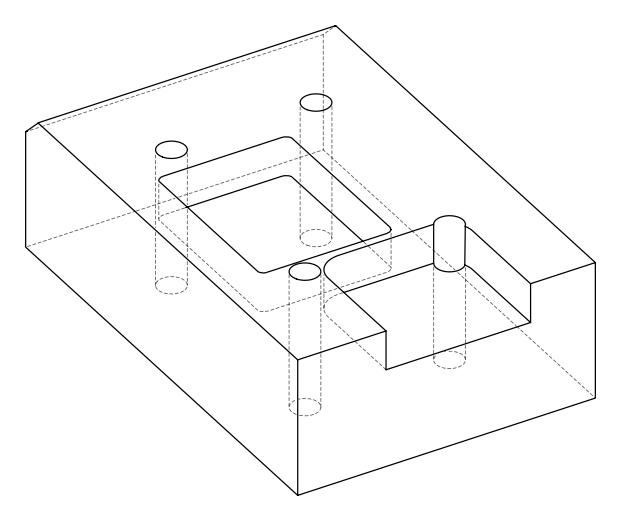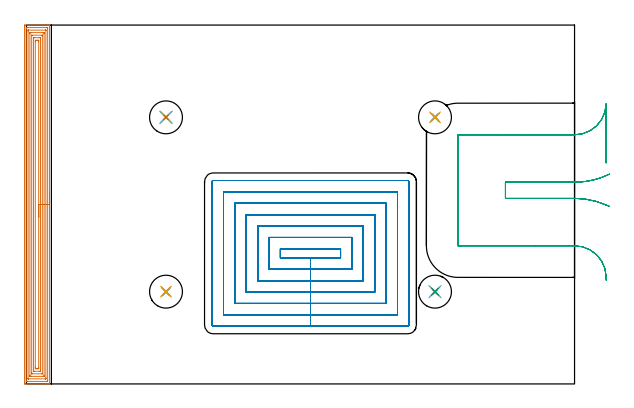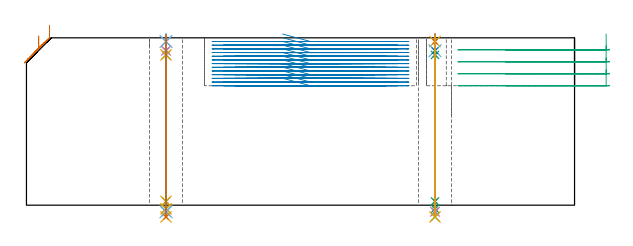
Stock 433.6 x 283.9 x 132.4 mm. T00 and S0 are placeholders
(PLAN: 23 operations, 19 tool changes, 91.2 min)
(1 AREA_MILL | FG_CHAMFER_SURFACE | UGT0205_001 | 16.29 min | 55085 mm3)
(2 MILL_RECTANGULAR_POCKET | POCKET_RECTANGULAR_STRAIGHT | NXT0201_011 | Follow Part, ap 3, ae 75% | 61.91 min | 806582 mm3)
(3 MILL_RECTANGULAR_SLOT | SLOT_RECTANGULAR | UGT0201_020 | Follow Part, ap 12.5, ae 75% | 5.66 min | 601914 mm3)
(4 SPOT_DRILL | STEP1HOLE | NXT0321_9005460120000 | 0.05 min | 127 mm3)
(5 SPOT_DRILL_1 | STEP1HOLE_1 | NXT0321_9005460120000 | 0.05 min | 185 mm3)
(6 SPOT_DRILL_2 | STEP1HOLE_2 | NXT0321_9005460120000 | 0.05 min | 170 mm3)
(7 SPOT_DRILL_3 | STEP1HOLE_3 | NXT0321_9005460120000 | 0.05 min | 42 mm3)
(8 DRILL_BLIND_HOLE_INTO_CENTER | STEP1HOLE | NXT0301_039 | 0.05 min | 249 mm3)
(9 GUN_DRILL_THROUGH_HOLE | STEP1HOLE | UGT0307_002 | 0.6 min | 3458 mm3)
(10 SPADE_DRILL_TO_ENLARGE_THROUGH_HOLE | STEP1HOLE | UGT0306_007 | 0.56 min | 24429 mm3)
(11 DRILL_TO_ENLARGE_THROUGH_HOLE | STEP1HOLE | UGT0301_387 | 0.58 min | 41951 mm3)
(12 DRILL_BLIND_HOLE_INTO_CENTER_1 | STEP1HOLE_1 | NXT0301_039 | 0.05 min | 238 mm3)
(13 GUN_DRILL_THROUGH_HOLE_1 | STEP1HOLE_1 | UGT0307_002 | 0.6 min | 3432 mm3)
(14 SPADE_DRILL_TO_ENLARGE_THROUGH_HOLE_1 | STEP1HOLE_1 | UGT0306_007 | 0.56 min | 24418 mm3)
(15 DRILL_TO_ENLARGE_THROUGH_HOLE_1 | STEP1HOLE_1 | UGT0301_387 | 0.58 min | 42013 mm3)
(16 DRILL_BLIND_HOLE_INTO_CENTER_2 | STEP1HOLE_2 | NXT0301_039 | 0.05 min | 211 mm3)
(17 GUN_DRILL_THROUGH_HOLE_2 | STEP1HOLE_2 | UGT0307_002 | 0.6 min | 3387 mm3)
(18 SPADE_DRILL_TO_ENLARGE_THROUGH_HOLE_2 | STEP1HOLE_2 | UGT0306_007 | 0.56 min | 24411 mm3)
(19 DRILL_TO_ENLARGE_THROUGH_HOLE_2 | STEP1HOLE_2 | UGT0301_387 | 0.58 min | 41949 mm3)
(20 DRILL_BLIND_HOLE_INTO_CENTER_3 | STEP1HOLE_3 | NXT0301_039 | 0.05 min | 18 mm3)
(21 GUN_DRILL_THROUGH_HOLE_3 | STEP1HOLE_3 | UGT0307_002 | 0.6 min | 2700 mm3)
(22 SPADE_DRILL_TO_ENLARGE_THROUGH_HOLE_3 | STEP1HOLE_3 | UGT0306_007 | 0.56 min | 20393 mm3)
(23 DRILL_TO_ENLARGE_THROUGH_HOLE_3 | STEP1HOLE_3 | UGT0301_387 | 0.58 min | 36055 mm3)
(TOOL UGT0205_001 | Chamfer Mill 20 x 3 x 45 deg. | D20 FL50 Z2)
(TOOL NXT0201_011 | ENDMILL 12mm [2P460-1200-NA 1630] | D12 FL38 Z6)
(TOOL UGT0201_020 | End mill 50 mm | D50 FL50 Z4)
(TOOL NXT0321_9005460120000 | NC Spot Drill, 142deg, 12mm, Carbide, Uncoated | D12 PA142 FL30 Z2)
(TOOL NXT0301_039 | Carbide Drill 6.8mm [860.1-0680-034A1-MM 2214] | D6.8 PA140 FL53 Z2)
(TOOL UGT0307_002 | Gun Drill 6 mm | D6 PA130 FL24 Z1)
(TOOL UGT0306_007 | Spade Drill 16.5mm | D16.5 PA132 FL10 Z2)
(TOOL UGT0301_387 | Twist Drill 26 mm | D26 PA118 FL165 Z2)
(OP 1 AREA_MILL)
G17 G21 G94 G90
T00 M6
G54
G17 G0 G90 X18.2 Y151.95 S1061 M3
G43 Z142.4 H0
G94 G1 Y151.912 Z141.528 F250.
Y151.798 Z140.664
Y151.609 Z139.812
Y151.347 Z138.98
Y151.013 Z138.174
Y150.61 Z137.4
Y150.142 Z136.664
Y149.61 Z135.972
Y149.021 Z135.329
Y148.378 Z134.74
Y147.686 Z134.208
Y146.95 Z133.74
Y146.176 Z133.337
Y145.37 Z133.003
Y144.538 Z132.741
Y143.686 Z132.552
Y142.822 Z132.438
Y141.95 Z132.4
Y0.186
X18.197 Y0.01 Z132.388
X18.164 Y0.007 Z132.356
X17.757 Y0. Z131.957
X17.516 Z131.716
X16.779 Z130.975
X15.524 Z129.721
X14.117 Z128.313
X-0.967 Y0.001 Z113.231
X-1.188 Y0.003 Z113.01
X-1.492 Y0.008 Z112.706
X-1.495 Y0.101 Z112.703
X-1.499 Y0.633 Z112.701
X-1.5 Y1.17 Z112.7
Y282.91
X-1.499 Y283.267 Z112.701
X-1.495 Y283.799 Z112.703
X-1.492 Y283.892 Z112.706
X-0.967 Y283.9 Z113.231
X14.377 Z128.573
X16.779 Z130.975
X17.516 Z131.716
X17.757 Z131.957
X18.164 Y283.893 Z132.356
X18.197 Y283.89 Z132.388
X18.2 Y283.714 Z132.4
Y141.95
X16.786 Z130.986
Y2.422
X16.779 Y2.01 Z130.979
X16.309 Y2.001 Z130.509
X0.808 Y2. Z115.008
X0.338 Y2.001 Z114.538
X-0.079 Y2.01 Z114.121
X-0.086 Y2.422 Z114.114
Y2.428
Y281.478
X-0.079 Y281.89 Z114.121
X0.391 Y281.899 Z114.591
X15.892 Y281.9 Z130.092
X16.362 Y281.899 Z130.562
X16.779 Y281.89 Z130.979
X16.786 Y281.472 Z130.986
Y141.95
X15.372 Z129.572
X15.371 Y4.736 Z129.571
X15.369 Y4.21 Z129.569
X15.366 Y4.027 Z129.566
X15.365 Y4.012 Z129.565
X15.338 Y4.008 Z129.538
X15.283 Y4.003 Z129.483
X15.213 Y4. Z129.413
X1.695 Y4.001 Z115.895
X1.486 Y4.004 Z115.686
X1.348 Y4.009 Z115.548
X1.334 Y4.012 Z115.534
X1.332 Y4.018 Z115.532
X1.33 Y4.043 Z115.53
X1.329 Y4.087 Z115.529
X1.328 Y4.21 Z115.528
X1.329 Y279.164 Z115.529
X1.331 Y279.689 Z115.531
X1.334 Y279.873 Z115.534
X1.335 Y279.888 Z115.535
X1.362 Y279.892 Z115.562
X1.417 Y279.897 Z115.617
X1.487 Y279.9 Z115.687
X15.005 Y279.899 Z129.205
X15.214 Y279.896 Z129.414
X15.352 Y279.891 Z129.552
X15.366 Y279.888 Z129.566
X15.368 Y279.881 Z129.568
X15.37 Y279.857 Z129.57
X15.371 Y279.813 Z129.571
Y279.689
X15.372 Y141.95 Z129.572
X13.957 Z128.157
Y6.894
X13.953 Y6.165 Z128.153
X13.95 Y6.057 Z128.15
X13.945 Y6.01 Z128.145
X13.895 Y6.008 Z128.095
X13.673 Y6.004 Z127.873
X13.23 Y6. Z127.43
X3.47 Z117.67
X3.026 Y6.004 Z117.226
X2.805 Y6.008 Z117.005
X2.755 Y6.01 Z116.955
X2.75 Y6.045 Z116.95
X2.748 Y6.112 Z116.948
X2.743 Y6.732 Z116.943
Y6.894
Y277.006
X2.747 Y277.735 Z116.947
X2.75 Y277.843 Z116.95
X2.755 Y277.89 Z116.955
X2.805 Y277.892 Z117.005
X3.027 Y277.896 Z117.227
X3.47 Y277.9 Z117.67
X13.23 Z127.43
X13.674 Y277.896 Z127.874
X13.895 Y277.892 Z128.095
X13.945 Y277.89 Z128.145
X13.95 Y277.855 Z128.15
X13.952 Y277.788 Z128.152
X13.957 Y277.168 Z128.157
Y277.006
Y141.95
X12.543 Z126.743
Y8.279
X12.542 Y8.144 Z126.742
X12.538 Y8.037 Z126.738
X12.536 Y8.01 Z126.736
X12.532 Y8.007 Z126.732
X12.512 Y8.004 Z126.712
X12.343 Y8.001 Z126.543
X4.26 Y8. Z118.46
X4.201 Y8.002 Z118.401
X4.169 Y8.006 Z118.369
X4.165 Y8.008 Z118.365
X4.162 Y8.024 Z118.362
X4.16 Y8.077 Z118.36
X4.157 Y8.481 Z118.357
Y8.683
Y275.621
X4.158 Y275.756 Z118.358
X4.162 Y275.863 Z118.362
X4.164 Y275.89 Z118.364
X4.168 Y275.893 Z118.368
X4.188 Y275.896 Z118.388
X4.357 Y275.899 Z118.557
X12.44 Z126.64
X12.499 Y275.898 Z126.699
X12.531 Y275.894 Z126.731
X12.535 Y275.892 Z126.735
X12.538 Y275.876 Z126.738
X12.54 Y275.823 Z126.74
X12.543 Y275.419 Z126.743
Y275.217
Y141.95
X11.129 Z125.329
X11.128 Y10.471 Z125.328
X11.127 Y10.189 Z125.327
X11.124 Y10.048 Z125.324
X11.122 Y10.02 Z125.322
X11.101 Y10.01 Z125.301
X11.032 Y10.004 Z125.232
X10.568 Y10.001 Z124.768
X10.149 Y10. Z124.349
X6.599 Z120.799
X6.132 Z120.332
X5.71 Y10.002 Z119.91
X5.586 Y10.01 Z119.786
X5.578 Y10.012 Z119.778
X5.575 Y10.024 Z119.775
X5.573 Y10.063 Z119.773
X5.571 Y10.142 Z119.771
X5.572 Y273.429 Z119.772
X5.574 Y273.711 Z119.774
X5.576 Y273.852 Z119.776
X5.578 Y273.88 Z119.778
X5.599 Y273.89 Z119.799
X5.668 Y273.896 Z119.868
X6.132 Y273.899 Z120.332
X6.551 Y273.9 Z120.751
X10.101 Z124.301
X10.568 Z124.768
X10.99 Y273.898 Z125.19
X11.114 Y273.89 Z125.314
X11.122 Y273.888 Z125.322
X11.125 Y273.876 Z125.325
X11.127 Y273.837 Z125.327
X11.129 Y273.758 Z125.329
Y141.95
X9.715 Z123.915
Y13.121
X9.712 Y12.26 Z123.912
X9.71 Y12.231 Z123.91
X9.681 Y12.01 Z123.881
X9.05 Y12.002 Z123.25
X7.906 Y12.001 Z122.106
X7.274 Y12.004 Z121.474
X7.019 Y12.01 Z121.219
X6.99 Y12.26 Z121.19
X6.988 Y12.292 Z121.188
X6.985 Y13.189 Z121.185
Y270.779
X6.988 Y271.64 Z121.188
X6.99 Y271.669 Z121.19
X7.019 Y271.89 Z121.219
X7.65 Y271.898 Z121.85
X8.794 Y271.899 Z122.994
X9.426 Y271.896 Z123.626
X9.681 Y271.89 Z123.881
X9.71 Y271.64 Z123.91
X9.712 Y271.608 Z123.912
X9.715 Y270.745 Z123.915
Y141.95
Y141.078 Z123.953
Y140.214 Z124.067
Y139.362 Z124.255
Y138.53 Z124.518
Y137.724 Z124.852
Y136.95 Z125.254
Y136.214 Z125.723
Y135.522 Z126.254
Y134.879 Z126.844
Y134.29 Z127.487
Y133.758 Z128.179
Y133.29 Z128.915
Y132.887 Z129.688
Y132.553 Z130.494
Y132.291 Z131.326
Y132.102 Z132.178
Y131.988 Z133.043
Y131.95 Z133.915
G0 Z142.4
M5
M2
(OP 2 MILL_RECTANGULAR_POCKET)
G17 G21 G94 G90
T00 M6
G54
G17 G0 G90 X202.624 Y99.7 S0 M3
G43 Z142.4 H1
Z135.4
G94 G1 X224.7 Z129.485 F250.
X248.5 F500.
Y106.9
X200.9
Y99.7
X224.7
Y90.7
X257.5
Y115.9
X191.9
Y90.7
X224.7
Y81.7
X266.5
Y124.9
X182.9
Y81.7
X224.7
Y72.7
X275.5
Y133.9
X173.9
Y72.7
X224.7
Y63.7
X284.5
Y142.9
X164.9
Y63.7
X224.7
Y54.7
X293.5
Y151.9
X155.9
Y54.7
X224.7
Y45.7
X301.6
G3 X302.5 Y46.6 R0.9
G1 Y160.
G3 X301.6 Y160.9 R0.9
G1 X147.8
G3 X146.9 Y160. R0.9
G1 Y46.6
G3 X147.8 Y45.7 R0.9
G1 X224.7
X225.7
G0 X202.624 Y99.7 Z132.485
G1 X224.7 Z126.569 F250.
X248.5 F500.
Y106.9
X200.9
Y99.7
X224.7
Y90.7
X257.5
Y115.9
X191.9
Y90.7
X224.7
Y81.7
X266.5
Y124.9
X182.9
Y81.7
X224.7
Y72.7
X275.5
Y133.9
X173.9
Y72.7
X224.7
Y63.7
X284.5
Y142.9
X164.9
Y63.7
X224.7
Y54.7
X293.5
Y151.9
X155.9
Y54.7
X224.7
Y45.7
X301.6
G3 X302.5 Y46.6 R0.9
G1 Y160.
G3 X301.6 Y160.9 R0.9
G1 X147.8
G3 X146.9 Y160. R0.9
G1 Y46.6
G3 X147.8 Y45.7 R0.9
G1 X224.7
X225.7
G0 X202.624 Y99.7 Z129.569
G1 X224.7 Z123.654 F250.
X248.5 F500.
Y106.9
X200.9
Y99.7
X224.7
Y90.7
X257.5
Y115.9
X191.9
Y90.7
X224.7
Y81.7
X266.5
Y124.9
X182.9
Y81.7
X224.7
Y72.7
X275.5
Y133.9
X173.9
Y72.7
X224.7
Y63.7
X284.5
Y142.9
X164.9
Y63.7
X224.7
Y54.7
X293.5
Y151.9
X155.9
Y54.7
X224.7
Y45.7
X301.6
G3 X302.5 Y46.6 R0.9
G1 Y160.
G3 X301.6 Y160.9 R0.9
G1 X147.8
G3 X146.9 Y160. R0.9
G1 Y46.6
G3 X147.8 Y45.7 R0.9
G1 X224.7
X225.7
G0 X202.624 Y99.7 Z126.654
G1 X224.7 Z120.738 F250.
X248.5 F500.
Y106.9
X200.9
Y99.7
X224.7
Y90.7
X257.5
Y115.9
X191.9
Y90.7
X224.7
Y81.7
X266.5
Y124.9
X182.9
Y81.7
X224.7
Y72.7
X275.5
Y133.9
X173.9
Y72.7
X224.7
Y63.7
X284.5
Y142.9
X164.9
Y63.7
X224.7
Y54.7
X293.5
Y151.9
X155.9
Y54.7
X224.7
Y45.7
X301.6
G3 X302.5 Y46.6 R0.9
G1 Y160.
G3 X301.6 Y160.9 R0.9
G1 X147.8
G3 X146.9 Y160. R0.9
G1 Y46.6
G3 X147.8 Y45.7 R0.9
G1 X224.7
X225.7
G0 X202.624 Y99.7 Z123.738
G1 X224.7 Z117.823 F250.
X248.5 F500.
Y106.9
X200.9
Y99.7
X224.7
Y90.7
X257.5
Y115.9
X191.9
Y90.7
X224.7
Y81.7
X266.5
Y124.9
X182.9
Y81.7
X224.7
Y72.7
X275.5
Y133.9
X173.9
Y72.7
X224.7
Y63.7
X284.5
Y142.9
X164.9
Y63.7
X224.7
Y54.7
X293.5
Y151.9
X155.9
Y54.7
X224.7
Y45.7
X301.6
G3 X302.5 Y46.6 R0.9
G1 Y160.
G3 X301.6 Y160.9 R0.9
G1 X147.8
G3 X146.9 Y160. R0.9
G1 Y46.6
G3 X147.8 Y45.7 R0.9
G1 X224.7
X225.7
G0 X202.624 Y99.7 Z120.823
G1 X224.7 Z114.908 F250.
X248.5 F500.
Y106.9
X200.9
Y99.7
X224.7
Y90.7
X257.5
Y115.9
X191.9
Y90.7
X224.7
Y81.7
X266.5
Y124.9
X182.9
Y81.7
X224.7
Y72.7
X275.5
Y133.9
X173.9
Y72.7
X224.7
Y63.7
X284.5
Y142.9
X164.9
Y63.7
X224.7
Y54.7
X293.5
Y151.9
X155.9
Y54.7
X224.7
Y45.7
X301.6
G3 X302.5 Y46.6 R0.9
G1 Y160.
G3 X301.6 Y160.9 R0.9
G1 X147.8
G3 X146.9 Y160. R0.9
G1 Y46.6
G3 X147.8 Y45.7 R0.9
G1 X224.7
X225.7
G0 X202.624 Y99.7 Z117.908
G1 X224.7 Z111.992 F250.
X248.5 F500.
Y106.9
X200.9
Y99.7
X224.7
Y90.7
X257.5
Y115.9
X191.9
Y90.7
X224.7
Y81.7
X266.5
Y124.9
X182.9
Y81.7
X224.7
Y72.7
X275.5
Y133.9
X173.9
Y72.7
X224.7
Y63.7
X284.5
Y142.9
X164.9
Y63.7
X224.7
Y54.7
X293.5
Y151.9
X155.9
Y54.7
X224.7
Y45.7
X301.6
G3 X302.5 Y46.6 R0.9
G1 Y160.
G3 X301.6 Y160.9 R0.9
G1 X147.8
G3 X146.9 Y160. R0.9
G1 Y46.6
G3 X147.8 Y45.7 R0.9
G1 X224.7
X225.7
G0 X202.624 Y99.7 Z114.992
G1 X224.7 Z109.077 F250.
X248.5 F500.
Y106.9
X200.9
Y99.7
X224.7
Y90.7
X257.5
Y115.9
X191.9
Y90.7
X224.7
Y81.7
X266.5
Y124.9
X182.9
Y81.7
X224.7
Y72.7
X275.5
Y133.9
X173.9
Y72.7
X224.7
Y63.7
X284.5
Y142.9
X164.9
Y63.7
X224.7
Y54.7
X293.5
Y151.9
X155.9
Y54.7
X224.7
Y45.7
X301.6
G3 X302.5 Y46.6 R0.9
G1 Y160.
G3 X301.6 Y160.9 R0.9
G1 X147.8
G3 X146.9 Y160. R0.9
G1 Y46.6
G3 X147.8 Y45.7 R0.9
G1 X224.7
X225.7
G0 X202.624 Y99.7 Z112.077
G1 X224.7 Z106.162 F250.
X248.5 F500.
Y106.9
X200.9
Y99.7
X224.7
Y90.7
X257.5
Y115.9
X191.9
Y90.7
X224.7
Y81.7
X266.5
Y124.9
X182.9
Y81.7
X224.7
Y72.7
X275.5
Y133.9
X173.9
Y72.7
X224.7
Y63.7
X284.5
Y142.9
X164.9
Y63.7
X224.7
Y54.7
X293.5
Y151.9
X155.9
Y54.7
X224.7
Y45.7
X301.6
G3 X302.5 Y46.6 R0.9
G1 Y160.
G3 X301.6 Y160.9 R0.9
G1 X147.8
G3 X146.9 Y160. R0.9
G1 Y46.6
G3 X147.8 Y45.7 R0.9
G1 X224.7
X225.7
G0 X202.624 Y99.7 Z109.162
G1 X224.7 Z103.246 F250.
X248.5 F500.
Y106.9
X200.9
Y99.7
X224.7
Y90.7
X257.5
Y115.9
X191.9
Y90.7
X224.7
Y81.7
X266.5
Y124.9
X182.9
Y81.7
X224.7
Y72.7
X275.5
Y133.9
X173.9
Y72.7
X224.7
Y63.7
X284.5
Y142.9
X164.9
Y63.7
X224.7
Y54.7
X293.5
Y151.9
X155.9
Y54.7
X224.7
Y45.7
X301.6
G3 X302.5 Y46.6 R0.9
G1 Y160.
G3 X301.6 Y160.9 R0.9
G1 X147.8
G3 X146.9 Y160. R0.9
G1 Y46.6
G3 X147.8 Y45.7 R0.9
G1 X224.7
X225.7
G0 X202.624 Y99.7 Z106.246
G1 X224.7 Z100.331 F250.
X248.5 F500.
Y106.9
X200.9
Y99.7
X224.7
Y90.7
X257.5
Y115.9
X191.9
Y90.7
X224.7
Y81.7
X266.5
Y124.9
X182.9
Y81.7
X224.7
Y72.7
X275.5
Y133.9
X173.9
Y72.7
X224.7
Y63.7
X284.5
Y142.9
X164.9
Y63.7
X224.7
Y54.7
X293.5
Y151.9
X155.9
Y54.7
X224.7
Y45.7
X301.6
G3 X302.5 Y46.6 R0.9
G1 Y160.
G3 X301.6 Y160.9 R0.9
G1 X147.8
G3 X146.9 Y160. R0.9
G1 Y46.6
G3 X147.8 Y45.7 R0.9
G1 X224.7
X225.7
G0 X202.624 Y99.7 Z103.331
G1 X224.7 Z97.415 F250.
X248.5 F500.
Y106.9
X200.9
Y99.7
X224.7
Y90.7
X257.5
Y115.9
X191.9
Y90.7
X224.7
Y81.7
X266.5
Y124.9
X182.9
Y81.7
X224.7
Y72.7
X275.5
Y133.9
X173.9
Y72.7
X224.7
Y63.7
X284.5
Y142.9
X164.9
Y63.7
X224.7
Y54.7
X293.5
Y151.9
X155.9
Y54.7
X224.7
Y45.7
X301.6
G3 X302.5 Y46.6 R0.9
G1 Y160.
G3 X301.6 Y160.9 R0.9
G1 X147.8
G3 X146.9 Y160. R0.9
G1 Y46.6
G3 X147.8 Y45.7 R0.9
G1 X224.7
X225.7
G0 X202.624 Y99.7 Z100.415
G1 X224.7 Z94.5 F250.
X248.5 F500.
Y106.9
X200.9
Y99.7
X224.7
Y90.7
X257.5
Y115.9
X191.9
Y90.7
X224.7
Y81.7
X266.5
Y124.9
X182.9
Y81.7
X224.7
Y72.7
X275.5
Y133.9
X173.9
Y72.7
X224.7
Y63.7
X284.5
Y142.9
X164.9
Y63.7
X224.7
Y54.7
X293.5
Y151.9
X155.9
Y54.7
X224.7
Y45.7
X301.6
G3 X302.5 Y46.6 R0.9
G1 Y160.
G3 X301.6 Y160.9 R0.9
G1 X147.8
G3 X146.9 Y160. R0.9
G1 Y46.6
G3 X147.8 Y45.7 R0.9
G1 X224.7
X225.7
G0 Z142.4
M5
M2
(OP 3 MILL_RECTANGULAR_SLOT)
G17 G21 G94 G90
T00 M6
G54
G17 G0 G90 X461.35 Y166.018 S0 M3
G43 Z142.4 H0
Z122.925
G94 G1 X458.6 Y164.818 F250.
G2 X449.155 Y161.566 R62.5 F500.
X433.6 Y159.6 R62.5 F403.
G1 X429.32
X379.32 F356.
X378.9 F453.
Y150.02
Y146.8 F500.
X433.6
G2 X458.6 Y141.582 R62.5
G1 X461.35 Y140.382 F250.
G0 X458.6 Y174.846 Z135.4
G1 Y221.393 Z122.928
X458.59 Z122.925
G2 X433.6 Y197.1 R25. F500.
G1 X392.163
X372.163 F444.
X342.163 F368.
X341.4 F460.
Y147.863
Y109.3 F390.
X342.837
X402.837 F468.
X433.6 F500.
G2 X458.59 Y85.007 R25.
G1 X458.675 Y82.008 F250.
G0 X461.35 Y166.018 Z113.45
G1 X458.6 Y164.818
G2 X449.155 Y161.566 R62.5 F500.
X439.312 Y159.862 R62.5 F397.
X433.6 Y159.6 R62.5 F354.
G1 X379.32
X378.9 F439.
Y150.02
Y146.8 F500.
X433.6
G2 X458.6 Y141.582 R62.5
G1 X461.35 Y140.382 F250.
G0 X458.6 Y174.846 Z125.925
G1 Y221.393 Z113.453
X458.59 Z113.45
G2 X433.6 Y197.1 R25. F500.
G1 X392.163
X372.163 F435.
X342.163 F364.
X341.4 F452.
Y147.863
Y109.3 F386.
X342.837
X402.837 F459.
X433.6 F500.
G2 X458.59 Y85.007 R25.
G1 X458.675 Y82.008 F250.
G0 X461.35 Y166.018 Z103.975
G1 X458.6 Y164.818
G2 X449.155 Y161.566 R62.5 F500.
X439.312 Y159.862 R62.5 F397.
X433.6 Y159.6 R62.5 F354.
G1 X379.32
X378.9 F439.
Y150.02
Y146.8 F500.
X433.6
G2 X458.6 Y141.582 R62.5
G1 X461.35 Y140.382 F250.
G0 X458.6 Y174.846 Z116.45
G1 Y221.393 Z103.978
X458.59 Z103.975
G2 X433.6 Y197.1 R25. F500.
G1 X392.163
X372.163 F435.
X342.163 F364.
X341.4 F452.
Y147.863
Y109.3 F386.
X342.837
X402.837 F459.
X433.6 F500.
G2 X458.59 Y85.007 R25.
G1 X458.675 Y82.008 F250.
G0 X461.35 Y166.018 Z94.5
G1 X458.6 Y164.818
G2 X449.155 Y161.566 R62.5 F500.
X439.312 Y159.862 R62.5 F397.
X433.6 Y159.6 R62.5 F354.
G1 X379.32
X378.9 F439.
Y150.02
Y146.8 F500.
X433.6
G2 X458.6 Y141.582 R62.5
G1 X461.35 Y140.382 F250.
G0 X458.6 Y174.846 Z106.975
G1 Y221.393 Z94.503
X458.59 Z94.5
G2 X433.6 Y197.1 R25. F500.
G1 X392.163
X372.163 F435.
X342.163 F364.
X341.4 F452.
Y147.863
Y109.3 F386.
X342.837
X402.837 F459.
X433.6 F500.
G2 X458.59 Y85.007 R25.
G1 X458.675 Y82.008 F250.
G0 Z142.4
M5
M2
(OP 4 SPOT_DRILL)
G17 G21 G94 G90
T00 M6
G54
G17 G0 G90 X110.4 Y73. S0 M3
G43 Z142.4 H0
G94 G81 G98 Z129.4 F250. R135.4
G80
M5
M2
(OP 5 SPOT_DRILL_1)
G17 G21 G94 G90
T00 M6
G54
G17 G0 G90 X323.2 Y73. S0 M3
G43 Z142.4 H0
G94 G81 G98 Z129.4 F250. R135.4
G80
M5
M2
(OP 6 SPOT_DRILL_2)
G17 G21 G94 G90
T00 M6
G54
G17 G0 G90 X110.4 Y210.9 S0 M3
G43 Z142.4 H0
G94 G81 G98 Z129.4 F250. R135.4
G80
M5
M2
(OP 7 SPOT_DRILL_3)
G17 G21 G94 G90
T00 M6
G54
G17 G0 G90 X323.2 Y210.9 S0 M3
G43 Z142.4 H0
G94 G81 G98 Z129.4 F250. R135.4
G80
M5
M2
(OP 8 DRILL_BLIND_HOLE_INTO_CENTER)
G17 G21 G94 G90
T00 M6
G54
G17 G0 G90 X110.4 Y73. S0 M3
G43 Z142.4 H1
G94 G81 G98 Z122.2 F250. R134.4
G80
M5
M2
(OP 9 GUN_DRILL_THROUGH_HOLE)
G17 G21 G94 G90
T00 M6
G54
G17 G0 G90 X110.4 Y73. M8
G43 Z142.4 H0
Z129.532
S716 M3
G94 G1 Z118.893 F125. M26
G4 X.084
Z3. F250.
G4 X.084
Z-2.899 F125.
G4 X.084
M5
M9
G0 Z129.532
Z142.4
M2
(OP 10 SPADE_DRILL_TO_ENLARGE_THROUGH_HOLE)
G17 G21 G94 G90
T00 M6
G54
G17 G0 G90 X110.4 Y73. S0 M3
G43 Z142.4 H0
G94 G73 G98 Z-5.173 F250. Q15.286 R134.4
G80
M5
M2
(OP 11 DRILL_TO_ENLARGE_THROUGH_HOLE)
G17 G21 G94 G90
T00 M6
G54
G17 G0 G90 X110.4 Y73. S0 M3
G43 Z142.4 H0
G94 G73 G98 Z-9.311 F250. Q23.619 R134.4
G80
M5
M2
(OP 12 DRILL_BLIND_HOLE_INTO_CENTER_1)
G17 G21 G94 G90
T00 M6
G54
G17 G0 G90 X323.2 Y73. S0 M3
G43 Z142.4 H1
G94 G81 G98 Z122.2 F250. R134.4
G80
M5
M2
(OP 13 GUN_DRILL_THROUGH_HOLE_1)
G17 G21 G94 G90
T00 M6
G54
G17 G0 G90 X323.2 Y73. M8
G43 Z142.4 H0
Z129.532
S716 M3
G94 G1 Z118.893 F125. M26
G4 X.084
Z3. F250.
G4 X.084
Z-2.899 F125.
G4 X.084
M5
M9
G0 Z129.532
Z142.4
M2
(OP 14 SPADE_DRILL_TO_ENLARGE_THROUGH_HOLE_1)
G17 G21 G94 G90
T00 M6
G54
G17 G0 G90 X323.2 Y73. S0 M3
G43 Z142.4 H0
G94 G73 G98 Z-5.173 F250. Q15.286 R134.4
G80
M5
M2
(OP 15 DRILL_TO_ENLARGE_THROUGH_HOLE_1)
G17 G21 G94 G90
T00 M6
G54
G17 G0 G90 X323.2 Y73. S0 M3
G43 Z142.4 H0
G94 G73 G98 Z-9.311 F250. Q23.619 R134.4
G80
M5
M2
(OP 16 DRILL_BLIND_HOLE_INTO_CENTER_2)
G17 G21 G94 G90
T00 M6
G54
G17 G0 G90 X110.4 Y210.9 S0 M3
G43 Z142.4 H1
G94 G81 G98 Z122.2 F250. R134.4
G80
M5
M2
(OP 17 GUN_DRILL_THROUGH_HOLE_2)
G17 G21 G94 G90
T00 M6
G54
G17 G0 G90 X110.4 Y210.9 M8
G43 Z142.4 H0
Z129.532
S716 M3
G94 G1 Z118.893 F125. M26
G4 X.084
Z3. F250.
G4 X.084
Z-2.899 F125.
G4 X.084
M5
M9
G0 Z129.532
Z142.4
M2
(OP 18 SPADE_DRILL_TO_ENLARGE_THROUGH_HOLE_2)
G17 G21 G94 G90
T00 M6
G54
G17 G0 G90 X110.4 Y210.9 S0 M3
G43 Z142.4 H0
G94 G73 G98 Z-5.173 F250. Q15.286 R134.4
G80
M5
M2
(OP 19 DRILL_TO_ENLARGE_THROUGH_HOLE_2)
G17 G21 G94 G90
T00 M6
G54
G17 G0 G90 X110.4 Y210.9 S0 M3
G43 Z142.4 H0
G94 G73 G98 Z-9.311 F250. Q23.619 R134.4
G80
M5
M2
(OP 20 DRILL_BLIND_HOLE_INTO_CENTER_3)
G17 G21 G94 G90
T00 M6
G54
G17 G0 G90 X323.2 Y210.9 S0 M3
G43 Z142.4 H1
G94 G81 G98 Z122.2 F250. R134.4
G80
M5
M2
(OP 21 GUN_DRILL_THROUGH_HOLE_3)
G17 G21 G94 G90
T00 M6
G54
G17 G0 G90 X323.2 Y210.9 M8
G43 Z142.4 H0
Z129.532
S716 M3
G94 G1 Z118.893 F125. M26
G4 X.084
Z3. F250.
G4 X.084
Z-2.899 F125.
G4 X.084
M5
M9
G0 Z129.532
Z142.4
M2
(OP 22 SPADE_DRILL_TO_ENLARGE_THROUGH_HOLE_3)
G17 G21 G94 G90
T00 M6
G54
G17 G0 G90 X323.2 Y210.9 S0 M3
G43 Z142.4 H0
G94 G73 G98 Z-5.173 F250. Q15.286 R134.4
G80
M5
M2
(OP 23 DRILL_TO_ENLARGE_THROUGH_HOLE_3)
G17 G21 G94 G90
T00 M6
G54
G17 G0 G90 X323.2 Y210.9 S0 M3
G43 Z142.4 H0
G94 G73 G98 Z-9.311 F250. Q23.619 R134.4
G80
M5
M2
